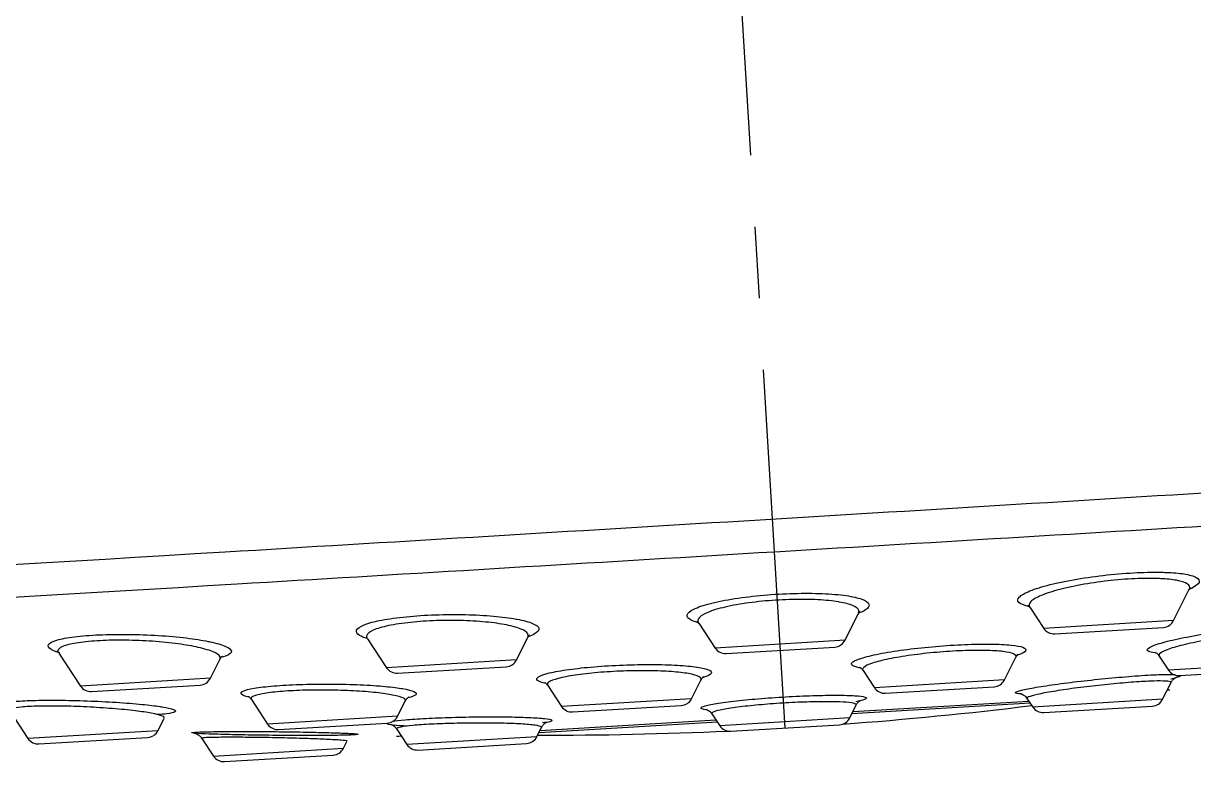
# Model space of a CAD drawing. Extents: x -13271 to -12677, y -11108 to -10688.
# Drawn here: x -13051.81 to -13023.28, y -10781.93 to -10763.92 of the extents above; entities that cross this region are included whole.
import ezdxf

# ---------------------------------------------------------------- set-up
doc = ezdxf.new("R2010")
doc.units = 0
doc.header["$LTSCALE"] = 7
doc.linetypes.add('CENTER', pattern=[2, 1.25, -0.25, 0.25, -0.25])
doc.layers.add('1', color=1, linetype='CENTER')
doc.layers.add('41', color=7, linetype='CONTINUOUS')

msp = doc.modelspace()

# ---------------------------------------------------------------- linework, layer by layer
at = {"layer": '1'}
msp.add_line((-13033.24131, -10781.11089), (-13035.27054, -10747.24465), dxfattribs=at)
at = {"layer": '41', "color": 7, "linetype": 'Continuous'}
for p, q in [((-13023.77113, -10778.48977), (-13023.38864, -10777.72497)), ((-13031.78016, -10778.96966), (-13031.45697, -10778.32345)), ((-13027.27824, -10778.16512), (-13026.93866, -10778.67956)), ((-13035.34585, -10778.55627), (-13034.94769, -10779.15945)), ((-13026.67035, -10778.81375), (-13024.02151, -10778.65504)), ((-13043.42024, -10778.93714), (-13042.95671, -10779.63935)), ((-13039.78919, -10779.44955), (-13039.51588, -10778.90308)), ((-13034.67937, -10779.29365), (-13032.03053, -10779.13493)), ((-13050.948, -10779.28657), (-13050.41994, -10780.08653)), ((-13047.25241, -10779.89674), (-13047.02299, -10779.43802)), ((-13027.89497, -10779.93902), (-13027.61836, -10779.38595)), ((-13024.12001, -10779.35942), (-13023.89561, -10779.69938)), ((-13042.6884, -10779.77354), (-13040.03956, -10779.61482)), ((-13031.34003, -10779.70836), (-13031.06249, -10780.12881)), ((-13023.62729, -10779.83357), (-13020.97845, -10779.67485)), ((-13050.15162, -10780.22073), (-13047.50278, -10780.06201)), ((-13039.02633, -10780.07528), (-13038.68933, -10780.5858)), ((-13035.52181, -10780.39601), (-13035.29437, -10779.94125)), ((-13030.79418, -10780.263), (-13028.14534, -10780.10429)), ((-13024.03899, -10780.40922), (-13023.8415, -10780.01434)), ((-13027.34626, -10780.38732), (-13027.20651, -10780.59902)), ((-13052.14216, -10780.69353), (-13051.69872, -10781.36531)), ((-13046.25122, -10780.41684), (-13045.85622, -10781.01523)), ((-13042.68869, -10780.82544), (-13042.50478, -10780.45771)), ((-13038.42102, -10780.71999), (-13035.77218, -10780.56128)), ((-13031.66652, -10780.86626), (-13031.51466, -10780.56262)), ((-13031.58913, -10780.71135), (-13027.30231, -10780.45449)), ((-13026.9382, -10780.73321), (-13024.28936, -10780.5745)), ((-13048.53119, -10781.17551), (-13048.38105, -10780.87531)), ((-13039.21658, -10781.16838), (-13034.92995, -10780.91153)), ((-13035.02533, -10780.76628), (-13034.83404, -10781.05605)), ((-13045.5879, -10781.14943), (-13042.93906, -10780.99071)), ((-13042.70851, -10781.139), (-13042.46157, -10781.51309)), ((-13039.29405, -10781.32329), (-13039.18521, -10781.10567)), ((-13034.56573, -10781.19024), (-13031.91689, -10781.03153)), ((-13051.4304, -10781.4995), (-13048.78156, -10781.34079)), ((-13047.46196, -10781.3618), (-13047.45983, -10781.36503)), ((-13047.45983, -10781.36503), (-13047.17564, -10781.79555)), ((-13044.00812, -10781.60575), (-13043.92439, -10781.43834)), ((-13043.92439, -10781.43834), (-13043.92363, -10781.43681)), ((-13042.19326, -10781.64728), (-13039.54442, -10781.48856)), ((-13046.90733, -10781.92974), (-13044.25849, -10781.77102))]:
    msp.add_line(p, q, dxfattribs=at)
at = {"layer": '41', "color": 3, "linetype": 'Continuous'}
for p, q in [((-13023.77113, -10778.48977), (-13026.93866, -10778.67956)), ((-13031.78016, -10778.96966), (-13034.94769, -10779.15945)), ((-13039.78919, -10779.44955), (-13042.95671, -10779.63935)), ((-13020.72808, -10779.50958), (-13023.89561, -10779.69938)), ((-13047.25241, -10779.89674), (-13050.41994, -10780.08653)), ((-13027.89497, -10779.93902), (-13031.06249, -10780.12881)), ((-13035.52181, -10780.39601), (-13038.68933, -10780.5858)), ((-13024.03899, -10780.40922), (-13027.20651, -10780.59902)), ((-13023.86617, -10780.17852), (-13023.86609, -10780.17952)), ((-13031.61302, -10780.76028), (-13027.27162, -10780.50015)), ((-13042.68869, -10780.82544), (-13045.85622, -10781.01523)), ((-13039.24086, -10781.21734), (-13034.89915, -10780.95719)), ((-13031.66652, -10780.86626), (-13034.83404, -10781.05605)), ((-13048.53119, -10781.17551), (-13051.69872, -10781.36531)), ((-13039.29405, -10781.32329), (-13042.46157, -10781.51309)), ((-13047.17564, -10781.79555), (-13044.00812, -10781.60575))]:
    msp.add_line(p, q, dxfattribs=at)
at = {"layer": '41', "color": 7, "linetype": 'Continuous'}
for centre, radius, start, end in [((-13026.68829, -10778.51429), 0.3, 213.429, 273.429), ((-13024.03945, -10778.35558), 0.3, 273.429, 333.429), ((-13032.04848, -10778.83547), 0.3, 273.429, 333.429), ((-13034.69731, -10778.99418), 0.3, 213.429, 273.429), ((-13040.0575, -10779.31536), 0.3, 273.429, 333.429), ((-13042.70634, -10779.47407), 0.3, 213.429, 273.429), ((-13023.64523, -10779.53411), 0.3, 213.429, 273.429), ((-13050.16956, -10779.92126), 0.3, 213.429, 273.429), ((-13047.52073, -10779.76255), 0.3, 273.429, 333.429), ((-13028.16328, -10779.80482), 0.3, 273.429, 333.429), ((-13035.79012, -10780.26181), 0.3, 273.429, 333.429), ((-13030.81212, -10779.96354), 0.3, 213.429, 273.429), ((-13024.30731, -10780.27503), 0.3, 273.429, 333.429), ((-13038.43896, -10780.42053), 0.3, 213.429, 273.429), ((-13039.06131, -10683.97963), 97.30547, 274.255809, 276.983663), ((-13026.95614, -10780.43375), 0.3, 213.429, 273.429), ((-13042.95701, -10780.69125), 0.3, 273.429, 333.429), ((-13031.93483, -10780.73207), 0.3, 273.429, 333.429), ((-13048.79951, -10781.04132), 0.3, 273.429, 333.429), ((-13045.60585, -10780.84996), 0.3, 213.429, 273.429), ((-13039.06131, -10683.97963), 97.30547, 269.874337, 272.602192), ((-13034.58367, -10780.89078), 0.3, 213.429, 273.429), ((-13051.44835, -10781.20004), 0.3, 213.429, 273.429), ((-13043.9421, -10602.523), 178.78726, 270.393792, 270.430488), ((-13042.2112, -10781.34781), 0.3, 213.429, 273.429), ((-13039.56236, -10781.1891), 0.3, 273.429, 333.429), ((-13046.92527, -10781.63028), 0.3, 213.429, 273.429), ((-13044.27643, -10781.47156), 0.3, 273.429, 333.429)]:
    msp.add_arc(centre, radius, start, end, dxfattribs=at)
at = {"layer": '41', "color": 3, "linetype": 'Continuous'}
for points, knots in [([(-13074.13584, -10778.44451), (-13074.13584, -10778.44451), (-13074.13584, -10778.44451), (-13074.13401, -10778.4444), (-13073.46465, -10778.40338), (-13070.91855, -10778.24944), (-13069.02149, -10778.13526), (-13061.75719, -10777.70032), (-13054.83046, -10777.28781), (-13042.92461, -10776.57611), (-13038.83979, -10776.33156), (-13030.43737, -10775.82485), (-13026.29941, -10775.57351), (-13018.25853, -10775.07907), (-13014.44986, -10774.84164), (-13007.52562, -10774.40031), (-13004.44365, -10774.19777), (-13001.87703, -10774.02194)], [0, 0, 0, 0, 0.00000992, 0.00000992, 0.12500868, 0.12500868, 0.25000744, 0.25000744, 0.50000496, 0.50000496, 0.62500372, 0.62500372, 0.75000248, 0.75000248, 0.87500124, 0.87500124, 1, 1, 1, 1]), ([(-13027.27903, -10778.15098), (-13027.29086, -10778.14865), (-13027.30234, -10778.14625), (-13027.31346, -10778.14379), (-13027.42878, -10778.11829), (-13027.50808, -10778.08524), (-13027.54575, -10778.04738), (-13027.58415, -10778.00878), (-13027.58036, -10777.96413), (-13027.53505, -10777.91707), (-13027.48906, -10777.8693), (-13027.39903, -10777.81772), (-13027.2722, -10777.76658), (-13027.14496, -10777.71527), (-13026.97707, -10777.66296), (-13026.78219, -10777.61409), (-13026.58929, -10777.56573), (-13026.36443, -10777.51939), (-13026.12651, -10777.47914), (-13025.89317, -10777.43967), (-13025.64063, -10777.40496), (-13025.39052, -10777.37811), (-13025.1453, -10777.35178), (-13024.89555, -10777.33227), (-13024.66242, -10777.32126), (-13024.43186, -10777.31037), (-13024.21121, -10777.30749), (-13024.01849, -10777.31277), (-13023.99433, -10777.31344), (-13023.97055, -10777.31423), (-13023.94718, -10777.31514)], [0, 0, 0, 0, 0.01157478, 0.01157478, 0.01157478, 0.13185768, 0.13185768, 0.13185768, 0.25451067, 0.25451067, 0.25451067, 0.3790465, 0.3790465, 0.3790465, 0.50402451, 0.50402451, 0.50402451, 0.62773889, 0.62773889, 0.62773889, 0.74904634, 0.74904634, 0.74904634, 0.86793362, 0.86793362, 0.86793362, 0.98546951, 0.98546951, 0.98546951, 1, 1, 1, 1]), ([(-13024.08134, -10777.46822), (-13024.10219, -10777.46715), (-13024.12341, -10777.4662), (-13024.14499, -10777.46538), (-13024.31489, -10777.45891), (-13024.50964, -10777.46027), (-13024.71331, -10777.4694), (-13024.71594, -10777.46952), (-13024.71857, -10777.46964), (-13024.7212, -10777.46976), (-13024.93006, -10777.47931), (-13025.15405, -10777.49728), (-13025.37365, -10777.5221), (-13025.59761, -10777.5474), (-13025.82355, -10777.58055), (-13026.03165, -10777.61855), (-13026.24373, -10777.65728), (-13026.44356, -10777.70218), (-13026.61412, -10777.74928), (-13026.78617, -10777.79679), (-13026.9335, -10777.84793), (-13027.0441, -10777.89837), (-13027.15402, -10777.9485), (-13027.23081, -10777.99934), (-13027.26835, -10778.04678), (-13027.30004, -10778.08681), (-13027.30451, -10778.12534), (-13027.28153, -10778.16007)], [0, 0, 0, 0, 0.01711222, 0.01711222, 0.01711222, 0.15378778, 0.15378778, 0.15378778, 0.15552579, 0.15552579, 0.15552579, 0.29558678, 0.29558678, 0.29558678, 0.43848267, 0.43848267, 0.43848267, 0.58412698, 0.58412698, 0.58412698, 0.7310164, 0.7310164, 0.7310164, 0.87692446, 0.87692446, 0.87692446, 1, 1, 1, 1]), ([(-13023.3891, -10777.72579), (-13023.38759, -10777.72297), (-13023.38623, -10777.72016), (-13023.38501, -10777.71737), (-13023.36541, -10777.67248), (-13023.38328, -10777.63058), (-13023.43775, -10777.59504), (-13023.49124, -10777.56014), (-13023.5815, -10777.53045), (-13023.70202, -10777.50845), (-13023.80623, -10777.48943), (-13023.93526, -10777.4757), (-13024.08134, -10777.46822)], [0, 0, 0, 0, 0.02151159, 0.02151159, 0.02151159, 0.3674795, 0.3674795, 0.3674795, 0.70720384, 0.70720384, 0.70720384, 1, 1, 1, 1]), ([(-13023.94718, -10777.31514), (-13023.78341, -10777.32154), (-13023.63832, -10777.33427), (-13023.52051, -10777.35243), (-13023.38416, -10777.37346), (-13023.2811, -10777.40233), (-13023.21882, -10777.43661), (-13023.15528, -10777.47159), (-13023.13244, -10777.51313), (-13023.1516, -10777.55786), (-13023.1711, -10777.60336), (-13023.23462, -10777.6534), (-13023.33697, -10777.70389), (-13023.3524, -10777.7115), (-13023.36879, -10777.71916), (-13023.38608, -10777.72684)], [0, 0, 0, 0, 0.21123483, 0.21123483, 0.21123483, 0.45651787, 0.45651787, 0.45651787, 0.70681334, 0.70681334, 0.70681334, 0.96156263, 0.96156263, 0.96156263, 1, 1, 1, 1]), ([(-13035.35092, -10778.54728), (-13035.42699, -10778.52734), (-13035.48882, -10778.50511), (-13035.53435, -10778.4813), (-13035.60805, -10778.44276), (-13035.64084, -10778.39903), (-13035.63024, -10778.35368), (-13035.61954, -10778.30784), (-13035.56417, -10778.25908), (-13035.46839, -10778.21144), (-13035.37277, -10778.16388), (-13035.23409, -10778.1161), (-13035.0635, -10778.07222), (-13034.89534, -10778.02897), (-13034.69133, -10777.98829), (-13034.46854, -10777.95378), (-13034.25031, -10777.91999), (-13034.00787, -10777.89117), (-13033.76185, -10777.86988), (-13033.5201, -10777.84897), (-13033.26817, -10777.83474), (-13033.02719, -10777.8284), (-13032.78776, -10777.82209), (-13032.55258, -10777.82338), (-13032.34067, -10777.83205), (-13032.12178, -10777.841), (-13031.92159, -10777.85808), (-13031.75639, -10777.8817)], [0, 0, 0, 0, 0.07254124, 0.07254124, 0.07254124, 0.19021488, 0.19021488, 0.19021488, 0.30920075, 0.30920075, 0.30920075, 0.42801561, 0.42801561, 0.42801561, 0.54513702, 0.54513702, 0.54513702, 0.65982599, 0.65982599, 0.65982599, 0.7724754, 0.7724754, 0.7724754, 0.88435884, 0.88435884, 0.88435884, 1, 1, 1, 1]), ([(-13031.9271, -10778.03713), (-13031.93082, -10778.0365), (-13031.93455, -10778.03588), (-13031.9383, -10778.03525), (-13032.08117, -10778.01158), (-13032.25357, -10777.99389), (-13032.44218, -10777.98372), (-13032.44374, -10777.98364), (-13032.44531, -10777.98355), (-13032.44688, -10777.98347), (-13032.63606, -10777.9734), (-13032.84661, -10777.97061), (-13033.06108, -10777.97541), (-13033.27696, -10777.98024), (-13033.5029, -10777.99291), (-13033.71941, -10778.01232), (-13033.93974, -10778.03208), (-13034.1567, -10778.0594), (-13034.35134, -10778.09181), (-13034.55, -10778.1249), (-13034.73131, -10778.16427), (-13034.87987, -10778.20641), (-13035.03042, -10778.24912), (-13035.15181, -10778.29591), (-13035.23432, -10778.3428), (-13035.31677, -10778.38964), (-13035.36282, -10778.43791), (-13035.36904, -10778.48363), (-13035.37181, -10778.50403), (-13035.3667, -10778.52418), (-13035.35392, -10778.54375)], [0, 0, 0, 0, 0.00335689, 0.00335689, 0.00335689, 0.13294754, 0.13294754, 0.13294754, 0.13400786, 0.13400786, 0.13400786, 0.263838, 0.263838, 0.263838, 0.39456665, 0.39456665, 0.39456665, 0.52765635, 0.52765635, 0.52765635, 0.66351932, 0.66351932, 0.66351932, 0.80118052, 0.80118052, 0.80118052, 0.93868343, 0.93868343, 0.93868343, 1, 1, 1, 1]), ([(-13031.45124, -10778.31161), (-13031.44013, -10778.28999), (-13031.43717, -10778.26872), (-13031.44257, -10778.24819), (-13031.45411, -10778.20427), (-13031.50417, -10778.16253), (-13031.5891, -10778.12631), (-13031.67044, -10778.09162), (-13031.78584, -10778.0611), (-13031.9271, -10778.03713)], [0, 0, 0, 0, 0.1928692, 0.1928692, 0.1928692, 0.60532479, 0.60532479, 0.60532479, 1, 1, 1, 1]), ([(-13031.75639, -10777.8817), (-13031.59667, -10777.90453), (-13031.46535, -10777.93404), (-13031.37179, -10777.9679), (-13031.27386, -10778.00333), (-13031.21471, -10778.04448), (-13031.19876, -10778.08798), (-13031.18258, -10778.13211), (-13031.21043, -10778.17988), (-13031.28022, -10778.22737), (-13031.32517, -10778.25795), (-13031.38833, -10778.28896), (-13031.46733, -10778.31931)], [0, 0, 0, 0, 0.26345197, 0.26345197, 0.26345197, 0.53946819, 0.53946819, 0.53946819, 0.8195784, 0.8195784, 0.8195784, 1, 1, 1, 1]), ([(-13043.42752, -10778.92863), (-13043.50672, -10778.90432), (-13043.56964, -10778.87823), (-13043.6138, -10778.85127), (-13043.68126, -10778.81009), (-13043.70664, -10778.76578), (-13043.68757, -10778.72199), (-13043.66849, -10778.67819), (-13043.60433, -10778.6337), (-13043.49979, -10778.59231), (-13043.39659, -10778.55146), (-13043.25103, -10778.51247), (-13043.07492, -10778.47882), (-13042.90237, -10778.44584), (-13042.69557, -10778.41704), (-13042.47195, -10778.39499), (-13042.25245, -10778.37334), (-13042.01062, -10778.35759), (-13041.7668, -10778.34906), (-13041.52501, -10778.3406), (-13041.27466, -10778.33901), (-13041.03623, -10778.34433), (-13040.79655, -10778.34968), (-13040.56244, -10778.36214), (-13040.35238, -10778.38059), (-13040.14559, -10778.39875), (-13039.95675, -10778.42316), (-13039.79952, -10778.45188)], [0, 0, 0, 0, 0.07803228, 0.07803228, 0.07803228, 0.19742585, 0.19742585, 0.19742585, 0.31685778, 0.31685778, 0.31685778, 0.43477286, 0.43477286, 0.43477286, 0.55028282, 0.55028282, 0.55028282, 0.66362381, 0.66362381, 0.66362381, 0.77598262, 0.77598262, 0.77598262, 0.88891249, 0.88891249, 0.88891249, 1, 1, 1, 1]), ([(-13039.98182, -10778.60815), (-13040.12048, -10778.57822), (-13040.28785, -10778.55248), (-13040.47177, -10778.53292), (-13040.65876, -10778.51303), (-13040.86786, -10778.49902), (-13041.08227, -10778.49213), (-13041.29562, -10778.48528), (-13041.52009, -10778.4853), (-13041.73681, -10778.49224), (-13041.95536, -10778.49925), (-13042.17221, -10778.51351), (-13042.3686, -10778.53379), (-13042.56865, -10778.55444), (-13042.75329, -10778.58194), (-13042.90661, -10778.6138), (-13043.06302, -10778.64631), (-13043.19149, -10778.68431), (-13043.28151, -10778.72445), (-13043.37257, -10778.76505), (-13043.42704, -10778.80902), (-13043.44102, -10778.85263), (-13043.44833, -10778.87542), (-13043.44471, -10778.89844), (-13043.43053, -10778.92119)], [0, 0, 0, 0, 0.12833831, 0.12833831, 0.12833831, 0.2589411, 0.2589411, 0.2589411, 0.38892613, 0.38892613, 0.38892613, 0.52005446, 0.52005446, 0.52005446, 0.65368312, 0.65368312, 0.65368312, 0.79003324, 0.79003324, 0.79003324, 0.92794778, 0.92794778, 0.92794778, 1, 1, 1, 1]), ([(-13039.51052, -10778.89204), (-13039.50304, -10778.87702), (-13039.50003, -10778.862), (-13039.50158, -10778.84713), (-13039.50612, -10778.80342), (-13039.5501, -10778.75974), (-13039.6298, -10778.71966), (-13039.711, -10778.67883), (-13039.83163, -10778.64057), (-13039.98182, -10778.60815)], [0, 0, 0, 0, 0.14420991, 0.14420991, 0.14420991, 0.56801975, 0.56801975, 0.56801975, 1, 1, 1, 1]), ([(-13039.79952, -10778.45188), (-13039.79437, -10778.45282), (-13039.78924, -10778.45377), (-13039.78415, -10778.45472), (-13039.62054, -10778.48529), (-13039.48794, -10778.5214), (-13039.39663, -10778.56011), (-13039.30389, -10778.59944), (-13039.25121, -10778.64252), (-13039.24305, -10778.68584), (-13039.23486, -10778.72935), (-13039.2714, -10778.7743), (-13039.35024, -10778.81691), (-13039.39326, -10778.84016), (-13039.44956, -10778.86307), (-13039.51753, -10778.88505)], [0, 0, 0, 0, 0.00846769, 0.00846769, 0.00846769, 0.28436098, 0.28436098, 0.28436098, 0.56470067, 0.56470067, 0.56470067, 0.84633483, 0.84633483, 0.84633483, 1, 1, 1, 1]), ([(-13024.22633, -10779.27665), (-13024.29451, -10779.26843), (-13024.34517, -10779.25715), (-13024.37612, -10779.24324), (-13024.4205, -10779.2233), (-13024.42545, -10779.1974), (-13024.39093, -10779.1677), (-13024.35606, -10779.1377), (-13024.28, -10779.103), (-13024.16912, -10779.06645), (-13024.05745, -10779.02964), (-13023.90738, -10778.98993), (-13023.73122, -10778.95061), (-13023.5549, -10778.91125), (-13023.34753, -10778.87117), (-13023.12629, -10778.83376), (-13022.9063, -10778.79656), (-13022.66643, -10778.76095), (-13022.42684, -10778.72997), (-13022.1896, -10778.69929), (-13021.94599, -10778.67231), (-13021.71662, -10778.65133), (-13021.48943, -10778.63055), (-13021.2699, -10778.61509), (-13021.0764, -10778.60624), (-13020.8674, -10778.59669), (-13020.68241, -10778.5946), (-13020.53917, -10778.60013)], [0, 0, 0, 0, 0.07892877, 0.07892877, 0.07892877, 0.19225186, 0.19225186, 0.19225186, 0.3066963, 0.3066963, 0.3066963, 0.42196178, 0.42196178, 0.42196178, 0.53734649, 0.53734649, 0.53734649, 0.65208022, 0.65208022, 0.65208022, 0.76568201, 0.76568201, 0.76568201, 0.87818429, 0.87818429, 0.87818429, 1, 1, 1, 1]), ([(-13050.9258, -10779.28023), (-13051.01835, -10779.25194), (-13051.0901, -10779.22232), (-13051.13736, -10779.19273), (-13051.20085, -10779.15297), (-13051.22174, -10779.11218), (-13051.19756, -10779.07381), (-13051.17362, -10779.03584), (-13051.1048, -10778.99919), (-13050.99614, -10778.96707), (-13050.88959, -10778.93557), (-13050.74166, -10778.90755), (-13050.56455, -10778.8855), (-13050.39088, -10778.86388), (-13050.18429, -10778.84739), (-13049.96215, -10778.83746), (-13049.74239, -10778.82764), (-13049.50139, -10778.82396), (-13049.25911, -10778.82665), (-13049.01616, -10778.82935), (-13048.76537, -10778.83853), (-13048.52685, -10778.85333), (-13048.28484, -10778.86834), (-13048.04895, -10778.88954), (-13047.83766, -10778.91511), (-13047.63892, -10778.93916), (-13047.4571, -10778.96765), (-13047.30433, -10778.99858)], [0, 0, 0, 0, 0.08858118, 0.08858118, 0.08858118, 0.20773921, 0.20773921, 0.20773921, 0.32565412, 0.32565412, 0.32565412, 0.44125705, 0.44125705, 0.44125705, 0.55456891, 0.55456891, 0.55456891, 0.66663241, 0.66663241, 0.66663241, 0.77897832, 0.77897832, 0.77897832, 0.89297557, 0.89297557, 0.89297557, 1, 1, 1, 1]), ([(-13047.49682, -10779.15562), (-13047.63107, -10779.12347), (-13047.79159, -10779.09365), (-13047.96767, -10779.06822), (-13048.1552, -10779.04113), (-13048.36532, -10779.01834), (-13048.58137, -10779.00174), (-13048.79447, -10778.98537), (-13049.01911, -10778.97458), (-13049.23685, -10778.97035), (-13049.45404, -10778.96612), (-13049.67037, -10778.96831), (-13049.8674, -10778.97676), (-13050.06656, -10778.98531), (-13050.25166, -10779.00052), (-13050.40669, -10779.02104), (-13050.56478, -10779.04196), (-13050.69623, -10779.06903), (-13050.79003, -10779.09981), (-13050.88563, -10779.13118), (-13050.945, -10779.16732), (-13050.96385, -10779.20505), (-13050.97433, -10779.22603), (-13050.97249, -10779.24784), (-13050.95876, -10779.2699)], [0, 0, 0, 0, 0.12447168, 0.12447168, 0.12447168, 0.2573115, 0.2573115, 0.2573115, 0.38834261, 0.38834261, 0.38834261, 0.51907683, 0.51907683, 0.51907683, 0.65127155, 0.65127155, 0.65127155, 0.78612472, 0.78612472, 0.78612472, 0.92359584, 0.92359584, 0.92359584, 1, 1, 1, 1]), ([(-13020.71952, -10778.75847), (-13020.72965, -10778.75795), (-13020.74, -10778.75747), (-13020.75056, -10778.75704), (-13020.87092, -10778.75211), (-13021.02171, -10778.75335), (-13021.1906, -10778.76066), (-13021.19223, -10778.76073), (-13021.19387, -10778.7608), (-13021.19551, -10778.76087), (-13021.36727, -10778.76841), (-13021.56242, -10778.78242), (-13021.76425, -10778.80169), (-13021.96797, -10778.82114), (-13022.18433, -10778.84651), (-13022.39467, -10778.87561), (-13022.60693, -10778.90497), (-13022.81916, -10778.93895), (-13023.01328, -10778.97466), (-13023.20822, -10779.01051), (-13023.39046, -10779.04912), (-13023.54482, -10779.08724), (-13023.69867, -10779.12524), (-13023.82914, -10779.16382), (-13023.92552, -10779.19981), (-13024.02092, -10779.23543), (-13024.08555, -10779.26949), (-13024.11401, -10779.29921), (-13024.13178, -10779.31776), (-13024.13575, -10779.33492), (-13024.12596, -10779.35016)], [0, 0, 0, 0, 0.01094348, 0.01094348, 0.01094348, 0.137423, 0.137423, 0.137423, 0.13862898, 0.13862898, 0.13862898, 0.26702686, 0.26702686, 0.26702686, 0.39664376, 0.39664376, 0.39664376, 0.52744762, 0.52744762, 0.52744762, 0.65878782, 0.65878782, 0.65878782, 0.78966331, 0.78966331, 0.78966331, 0.91916526, 0.91916526, 0.91916526, 1, 1, 1, 1]), ([(-13047.0185, -10779.42877), (-13047.01394, -10779.41933), (-13047.0117, -10779.40978), (-13047.01181, -10779.40018), (-13047.01229, -10779.36062), (-13047.05274, -10779.31911), (-13047.12921, -10779.27915), (-13047.21141, -10779.23618), (-13047.33791, -10779.19369), (-13047.49682, -10779.15562)], [0, 0, 0, 0, 0.10457102, 0.10457102, 0.10457102, 0.53566027, 0.53566027, 0.53566027, 1, 1, 1, 1]), ([(-13047.30433, -10778.99858), (-13047.29123, -10779.00123), (-13047.27832, -10779.0039), (-13047.26561, -10779.00659), (-13047.10216, -10779.04122), (-13046.97057, -10779.07959), (-13046.88162, -10779.11855), (-13046.79206, -10779.15778), (-13046.74328, -10779.19871), (-13046.73992, -10779.23792), (-13046.73658, -10779.27686), (-13046.77805, -10779.31519), (-13046.86163, -10779.3496), (-13046.90287, -10779.36657), (-13046.95496, -10779.38283), (-13047.01663, -10779.39803)], [0, 0, 0, 0, 0.02142558, 0.02142558, 0.02142558, 0.30093249, 0.30093249, 0.30093249, 0.58242806, 0.58242806, 0.58242806, 0.8620531, 0.8620531, 0.8620531, 1, 1, 1, 1]), ([(-13031.40207, -10779.64756), (-13031.49625, -10779.63162), (-13031.56225, -10779.61142), (-13031.59582, -10779.58828), (-13031.63371, -10779.56215), (-13031.63123, -10779.53158), (-13031.5887, -10779.49906), (-13031.5459, -10779.46635), (-13031.46137, -10779.43076), (-13031.34197, -10779.39526), (-13031.22258, -10779.35975), (-13031.06496, -10779.32332), (-13030.88206, -10779.28905), (-13030.70034, -10779.255), (-13030.48856, -10779.22213), (-13030.2644, -10779.19323), (-13030.04249, -10779.16463), (-13029.80224, -10779.13913), (-13029.56386, -10779.11892), (-13029.32765, -10779.0989), (-13029.08673, -10779.08351), (-13028.86121, -10779.07405), (-13028.63663, -10779.06463), (-13028.42115, -10779.06082), (-13028.23241, -10779.06291), (-13028.03794, -10779.06506), (-13027.86635, -10779.07353), (-13027.73211, -10779.08753)], [0, 0, 0, 0, 0.09995924, 0.09995924, 0.09995924, 0.21293841, 0.21293841, 0.21293841, 0.3266296, 0.3266296, 0.3266296, 0.44033418, 0.44033418, 0.44033418, 0.55331124, 0.55331124, 0.55331124, 0.66514556, 0.66514556, 0.66514556, 0.77593945, 0.77593945, 0.77593945, 0.88625183, 0.88625183, 0.88625183, 1, 1, 1, 1]), ([(-13027.92279, -10779.24658), (-13027.92602, -10779.24617), (-13027.92927, -10779.24576), (-13027.93255, -10779.24536), (-13028.04822, -10779.23112), (-13028.19498, -10779.22187), (-13028.36111, -10779.21841), (-13028.36216, -10779.21839), (-13028.3632, -10779.21837), (-13028.36425, -10779.21835), (-13028.53134, -10779.21494), (-13028.72256, -10779.21728), (-13028.92193, -10779.22518), (-13029.12216, -10779.23312), (-13029.33628, -10779.24691), (-13029.546, -10779.26535), (-13029.75761, -10779.28397), (-13029.97079, -10779.30786), (-13030.16727, -10779.33497), (-13030.3656, -10779.36233), (-13030.55262, -10779.39376), (-13030.71251, -10779.42655), (-13030.8732, -10779.45951), (-13031.0111, -10779.49479), (-13031.11483, -10779.52943), (-13031.21832, -10779.564), (-13031.29073, -10779.5989), (-13031.32619, -10779.63127), (-13031.35273, -10779.65549), (-13031.35914, -10779.6788), (-13031.34537, -10779.70012)], [0, 0, 0, 0, 0.00352408, 0.00352408, 0.00352408, 0.12965338, 0.12965338, 0.12965338, 0.13043615, 0.13043615, 0.13043615, 0.25713219, 0.25713219, 0.25713219, 0.38440061, 0.38440061, 0.38440061, 0.51283567, 0.51283567, 0.51283567, 0.64249013, 0.64249013, 0.64249013, 0.77279029, 0.77279029, 0.77279029, 0.90276503, 0.90276503, 0.90276503, 1, 1, 1, 1]), ([(-13027.61854, -10779.38624), (-13027.60211, -10779.35569), (-13027.62098, -10779.32737), (-13027.67387, -10779.30357), (-13027.72537, -10779.2804), (-13027.81043, -10779.2609), (-13027.92279, -10779.24658)], [0, 0, 0, 0, 0.5069128, 0.5069128, 0.5069128, 1, 1, 1, 1]), ([(-13027.73211, -10779.08753), (-13027.60406, -10779.10088), (-13027.50648, -10779.1196), (-13027.44655, -10779.1422), (-13027.3843, -10779.16568), (-13027.36105, -10779.19398), (-13027.37849, -10779.22478), (-13027.39607, -10779.25582), (-13027.45548, -10779.29026), (-13027.55188, -10779.32524), (-13027.55926, -10779.32792), (-13027.56688, -10779.33061), (-13027.57473, -10779.33331)], [0, 0, 0, 0, 0.31565156, 0.31565156, 0.31565156, 0.64384458, 0.64384458, 0.64384458, 0.97465691, 0.97465691, 0.97465691, 1, 1, 1, 1]), ([(-13039.07108, -10780.02448), (-13039.17436, -10780.00286), (-13039.24437, -10779.97758), (-13039.27582, -10779.95056), (-13039.30861, -10779.92239), (-13039.30029, -10779.89156), (-13039.25139, -10779.86063), (-13039.20253, -10779.82973), (-13039.11174, -10779.79786), (-13038.98632, -10779.76771), (-13038.86177, -10779.73777), (-13038.69954, -10779.70869), (-13038.51303, -10779.68296), (-13038.32842, -10779.65748), (-13038.11485, -10779.63458), (-13037.89021, -10779.61619), (-13037.66754, -10779.59797), (-13037.42782, -10779.58369), (-13037.19104, -10779.57454), (-13036.95509, -10779.56542), (-13036.71558, -10779.56114), (-13036.49217, -10779.56201), (-13036.26805, -10779.56289), (-13036.05401, -10779.56899), (-13035.8673, -10779.57974), (-13035.68404, -10779.59029), (-13035.52227, -10779.6056), (-13035.3942, -10779.62445)], [0, 0, 0, 0, 0.10885239, 0.10885239, 0.10885239, 0.22245431, 0.22245431, 0.22245431, 0.33598426, 0.33598426, 0.33598426, 0.44872618, 0.44872618, 0.44872618, 0.56031256, 0.56031256, 0.56031256, 0.67089837, 0.67089837, 0.67089837, 0.78107549, 0.78107549, 0.78107549, 0.89159981, 0.89159981, 0.89159981, 1, 1, 1, 1]), ([(-13035.59577, -10779.78429), (-13035.70776, -10779.76441), (-13035.8499, -10779.74789), (-13036.0114, -10779.73601), (-13036.17615, -10779.7239), (-13036.36556, -10779.7163), (-13036.56416, -10779.71387), (-13036.76224, -10779.71145), (-13036.97495, -10779.71411), (-13037.1845, -10779.72164), (-13037.39482, -10779.7292), (-13037.60787, -10779.74189), (-13037.80548, -10779.75861), (-13038.00481, -10779.77549), (-13038.19413, -10779.79696), (-13038.3573, -10779.82117), (-13038.52203, -10779.84562), (-13038.66485, -10779.87356), (-13038.77382, -10779.90262), (-13038.88341, -10779.93184), (-13038.96193, -10779.96301), (-13039.0031, -10779.99353), (-13039.03752, -10780.01904), (-13039.04667, -10780.04469), (-13039.03041, -10780.069)], [0, 0, 0, 0, 0.12411601, 0.12411601, 0.12411601, 0.25082941, 0.25082941, 0.25082941, 0.37722665, 0.37722665, 0.37722665, 0.50411688, 0.50411688, 0.50411688, 0.63213194, 0.63213194, 0.63213194, 0.76138771, 0.76138771, 0.76138771, 0.89136922, 0.89136922, 0.89136922, 1, 1, 1, 1]), ([(-13035.29244, -10779.93733), (-13035.27855, -10779.91), (-13035.29415, -10779.88319), (-13035.33833, -10779.85871), (-13035.38841, -10779.83096), (-13035.47669, -10779.80543), (-13035.59577, -10779.78429)], [0, 0, 0, 0, 0.46854936, 0.46854936, 0.46854936, 1, 1, 1, 1]), ([(-13035.3942, -10779.62445), (-13035.39062, -10779.62498), (-13035.38707, -10779.62551), (-13035.38354, -10779.62604), (-13035.25242, -10779.64582), (-13035.15427, -10779.66991), (-13035.09694, -10779.69633), (-13035.03919, -10779.72295), (-13035.02129, -10779.75267), (-13035.0448, -10779.78304), (-13035.06834, -10779.81345), (-13035.1341, -10779.84536), (-13035.23687, -10779.8761), (-13035.24048, -10779.87718), (-13035.24414, -10779.87826), (-13035.24785, -10779.87934)], [0, 0, 0, 0, 0.0086195, 0.0086195, 0.0086195, 0.33344774, 0.33344774, 0.33344774, 0.66072033, 0.66072033, 0.66072033, 0.98848489, 0.98848489, 0.98848489, 1, 1, 1, 1]), ([(-13027.4838, -10780.2796), (-13027.48534, -10780.27953), (-13027.48686, -10780.27945), (-13027.48837, -10780.27938), (-13027.56986, -10780.27527), (-13027.61639, -10780.26655), (-13027.62427, -10780.25396), (-13027.63217, -10780.24134), (-13027.6014, -10780.22446), (-13027.5346, -10780.20474), (-13027.46756, -10780.18495), (-13027.3624, -10780.16175), (-13027.22783, -10780.13706), (-13027.09296, -10780.11231), (-13026.92483, -10780.08537), (-13026.73732, -10780.05848), (-13026.54981, -10780.03159), (-13026.33773, -10780.00399), (-13026.11868, -10779.978), (-13025.90011, -10779.95206), (-13025.66855, -10779.927), (-13025.44327, -10779.90491), (-13025.21877, -10779.88289), (-13024.99431, -10779.86322), (-13024.7886, -10779.84753), (-13024.56815, -10779.83072), (-13024.36254, -10779.81799), (-13024.19145, -10779.81056)], [0, 0, 0, 0, 0.00227428, 0.00227428, 0.00227428, 0.12522381, 0.12522381, 0.12522381, 0.24856175, 0.24856175, 0.24856175, 0.37232834, 0.37232834, 0.37232834, 0.49637207, 0.49637207, 0.49637207, 0.62041799, 0.62041799, 0.62041799, 0.74418814, 0.74418814, 0.74418814, 0.86752622, 0.86752622, 0.86752622, 1, 1, 1, 1]), ([(-13024.19145, -10779.81056), (-13024.04452, -10779.80419), (-13023.9191, -10779.80152), (-13023.82404, -10779.80276), (-13023.78855, -10779.80322), (-13023.75698, -10779.80423), (-13023.72957, -10779.80577)], [0, 0, 0, 0, 0.72772537, 0.72772537, 0.72772537, 1, 1, 1, 1]), ([(-13023.6087, -10779.82475), (-13023.5912, -10779.83445), (-13023.60142, -10779.84726), (-13023.63895, -10779.86241), (-13023.67718, -10779.87784), (-13023.74467, -10779.89608), (-13023.83691, -10779.91596)], [0, 0, 0, 0, 0.49532583, 0.49532583, 0.49532583, 1, 1, 1, 1]), ([(-13046.31579, -10780.35665), (-13046.40492, -10780.33518), (-13046.46482, -10780.3121), (-13046.49113, -10780.28894), (-13046.52062, -10780.26299), (-13046.50872, -10780.23622), (-13046.45605, -10780.21089), (-13046.40376, -10780.18574), (-13046.3098, -10780.1613), (-13046.18173, -10780.13966), (-13046.05496, -10780.11825), (-13045.89123, -10780.09898), (-13045.70414, -10780.0835), (-13045.51864, -10780.06815), (-13045.30506, -10780.0561), (-13045.08119, -10780.04836), (-13044.85801, -10780.04064), (-13044.61849, -10780.03698), (-13044.38237, -10780.03765), (-13044.14538, -10780.03832), (-13043.90535, -10780.04337), (-13043.68175, -10780.05235), (-13043.45618, -10780.0614), (-13043.24118, -10780.07468), (-13043.05403, -10780.09108), (-13042.8788, -10780.10644), (-13042.7236, -10780.1249), (-13042.59927, -10780.14514)], [0, 0, 0, 0, 0.10269493, 0.10269493, 0.10269493, 0.21780122, 0.21780122, 0.21780122, 0.33207125, 0.33207125, 0.33207125, 0.44516304, 0.44516304, 0.44516304, 0.55726802, 0.55726802, 0.55726802, 0.66900706, 0.66900706, 0.66900706, 0.78114607, 0.78114607, 0.78114607, 0.89427263, 0.89427263, 0.89427263, 1, 1, 1, 1]), ([(-13024.3498, -10779.96925), (-13024.36045, -10779.96969), (-13024.37124, -10779.97015), (-13024.38217, -10779.97064), (-13024.52431, -10779.97696), (-13024.69164, -10779.98756), (-13024.87027, -10780.00155), (-13024.87163, -10780.00166), (-13024.873, -10780.00176), (-13024.87436, -10780.00187), (-13025.05507, -10780.01606), (-13025.2523, -10780.03412), (-13025.44939, -10780.05451), (-13025.64703, -10780.07495), (-13025.85008, -10780.09833), (-13026.04146, -10780.12266), (-13026.23306, -10780.14702), (-13026.41832, -10780.17303), (-13026.58181, -10780.19852), (-13026.74503, -10780.22397), (-13026.89109, -10780.24961), (-13027.0079, -10780.27332), (-13027.12422, -10780.29693), (-13027.21475, -10780.31929), (-13027.272, -10780.33853), (-13027.32892, -10780.35767), (-13027.3545, -10780.37426), (-13027.34652, -10780.38692), (-13027.34648, -10780.38699), (-13027.34643, -10780.38705), (-13027.34639, -10780.38712)], [0, 0, 0, 0, 0.01059223, 0.01059223, 0.01059223, 0.15042285, 0.15042285, 0.15042285, 0.15147369, 0.15147369, 0.15147369, 0.29280464, 0.29280464, 0.29280464, 0.43453094, 0.43453094, 0.43453094, 0.57640327, 0.57640327, 0.57640327, 0.71803327, 0.71803327, 0.71803327, 0.85905139, 0.85905139, 0.85905139, 0.99926231, 0.99926231, 0.99926231, 1, 1, 1, 1]), ([(-13023.83543, -10780.00186), (-13023.83206, -10779.99469), (-13023.83707, -10779.98842), (-13023.85053, -10779.9832), (-13023.87723, -10779.97283), (-13023.93799, -10779.96632), (-13024.02787, -10779.96419), (-13024.11095, -10779.96223), (-13024.22087, -10779.96396), (-13024.3498, -10779.96925)], [0, 0, 0, 0, 0.20765623, 0.20765623, 0.20765623, 0.61980883, 0.61980883, 0.61980883, 1, 1, 1, 1]), ([(-13042.81115, -10780.30575), (-13042.91946, -10780.28446), (-13043.05523, -10780.2648), (-13043.209, -10780.24814), (-13043.37358, -10780.23032), (-13043.56319, -10780.21547), (-13043.76251, -10780.20483), (-13043.96036, -10780.19427), (-13044.17318, -10780.18756), (-13044.38347, -10780.18527), (-13044.59313, -10780.18298), (-13044.80607, -10780.18503), (-13045.00439, -10780.19125), (-13045.20337, -10780.1975), (-13045.39321, -10780.20812), (-13045.55775, -10780.22222), (-13045.72368, -10780.23644), (-13045.86861, -10780.2546), (-13045.98027, -10780.27513), (-13046.09301, -10780.29587), (-13046.1751, -10780.31963), (-13046.21987, -10780.34437), (-13046.2579, -10780.3654), (-13046.26996, -10780.38764), (-13046.25583, -10780.40977)], [0, 0, 0, 0, 0.11985, 0.11985, 0.11985, 0.24836771, 0.24836771, 0.24836771, 0.37593924, 0.37593924, 0.37593924, 0.50314285, 0.50314285, 0.50314285, 0.63079055, 0.63079055, 0.63079055, 0.75954174, 0.75954174, 0.75954174, 0.88955373, 0.88955373, 0.88955373, 1, 1, 1, 1]), ([(-13042.50187, -10780.45176), (-13042.49097, -10780.43004), (-13042.50509, -10780.40772), (-13042.54348, -10780.38611), (-13042.59322, -10780.35812), (-13042.68538, -10780.33046), (-13042.81115, -10780.30575)], [0, 0, 0, 0, 0.4351259, 0.4351259, 0.4351259, 1, 1, 1, 1]), ([(-13042.59927, -10780.14514), (-13042.58935, -10780.14675), (-13042.57962, -10780.14838), (-13042.57007, -10780.15002), (-13042.44002, -10780.17235), (-13042.34358, -10780.19729), (-13042.28882, -10780.22278), (-13042.23401, -10780.2483), (-13042.21945, -10780.27509), (-13042.24671, -10780.30091), (-13042.27238, -10780.32522), (-13042.33583, -10780.34931), (-13042.43244, -10780.37136)], [0, 0, 0, 0, 0.02400563, 0.02400563, 0.02400563, 0.35556055, 0.35556055, 0.35556055, 0.68746445, 0.68746445, 0.68746445, 1, 1, 1, 1]), ([(-13035.14662, -10780.66893), (-13035.15633, -10780.66776), (-13035.16556, -10780.66654), (-13035.1743, -10780.66529), (-13035.25134, -10780.65424), (-13035.29268, -10780.63988), (-13035.29494, -10780.62338), (-13035.29721, -10780.60685), (-13035.26029, -10780.58772), (-13035.1872, -10780.56757), (-13035.1141, -10780.54743), (-13035.00279, -10780.5257), (-13034.86243, -10780.50422), (-13034.72236, -10780.48277), (-13034.54947, -10780.46097), (-13034.35808, -10780.44062), (-13034.16735, -10780.42035), (-13033.95297, -10780.40096), (-13033.73276, -10780.38408), (-13033.51325, -10780.36725), (-13033.28189, -10780.35245), (-13033.0579, -10780.34092), (-13032.83426, -10780.3294), (-13032.61179, -10780.3208), (-13032.40889, -10780.31585), (-13032.20185, -10780.31079), (-13032.00933, -10780.30937), (-13031.84772, -10780.31171)], [0, 0, 0, 0, 0.01398075, 0.01398075, 0.01398075, 0.13722744, 0.13722744, 0.13722744, 0.26075895, 0.26075895, 0.26075895, 0.38431016, 0.38431016, 0.38431016, 0.50760071, 0.50760071, 0.50760071, 0.63046512, 0.63046512, 0.63046512, 0.75292691, 0.75292691, 0.75292691, 0.87518652, 0.87518652, 0.87518652, 1, 1, 1, 1]), ([(-13031.84772, -10780.31171), (-13031.69189, -10780.31396), (-13031.56054, -10780.31975), (-13031.46396, -10780.32861), (-13031.36511, -10780.33767), (-13031.30003, -10780.3502), (-13031.27402, -10780.36516), (-13031.24793, -10780.38016), (-13031.26041, -10780.39801), (-13031.31044, -10780.41724), (-13031.35237, -10780.43336), (-13031.42166, -10780.45081), (-13031.514, -10780.46858)], [0, 0, 0, 0, 0.25561681, 0.25561681, 0.25561681, 0.51740797, 0.51740797, 0.51740797, 0.77994544, 0.77994544, 0.77994544, 1, 1, 1, 1]), ([(-13052.3727, -10780.56275), (-13052.40032, -10780.54269), (-13052.38678, -10780.52342), (-13052.3328, -10780.50659), (-13052.27934, -10780.48993), (-13052.18473, -10780.47519), (-13052.05671, -10780.46365), (-13051.92976, -10780.4522), (-13051.76646, -10780.44358), (-13051.58042, -10780.43848), (-13051.39491, -10780.4334), (-13051.18172, -10780.4317), (-13050.9585, -10780.43348), (-13050.7344, -10780.43526), (-13050.4941, -10780.44061), (-13050.2572, -10780.44904), (-13050.01819, -10780.45755), (-13049.77614, -10780.46942), (-13049.55064, -10780.48368), (-13049.32289, -10780.49808), (-13049.10578, -10780.5153), (-13048.917, -10780.53391), (-13048.74783, -10780.5506), (-13048.59737, -10780.56879), (-13048.47555, -10780.58729)], [0, 0, 0, 0, 0.12786628, 0.12786628, 0.12786628, 0.25447844, 0.25447844, 0.25447844, 0.38000535, 0.38000535, 0.38000535, 0.5051558, 0.5051558, 0.5051558, 0.63078633, 0.63078633, 0.63078633, 0.7575406, 0.7575406, 0.7575406, 0.8855845, 0.8855845, 0.8855845, 1, 1, 1, 1]), ([(-13048.69631, -10780.74858), (-13048.80213, -10780.72903), (-13048.93328, -10780.70964), (-13049.08111, -10780.69167), (-13049.24657, -10780.67157), (-13049.43735, -10780.65273), (-13049.63792, -10780.63669), (-13049.83694, -10780.62078), (-13050.05102, -10780.60718), (-13050.26272, -10780.59702), (-13050.47283, -10780.58694), (-13050.68632, -10780.57995), (-13050.8855, -10780.57666), (-13051.08403, -10780.57337), (-13051.27381, -10780.57365), (-13051.43881, -10780.5775), (-13051.60431, -10780.58135), (-13051.74951, -10780.58889), (-13051.86201, -10780.59948), (-13051.97546, -10780.61015), (-13052.0589, -10780.62423), (-13052.10539, -10780.6405), (-13052.14393, -10780.65399), (-13052.15801, -10780.66929), (-13052.14738, -10780.68552)], [0, 0, 0, 0, 0.11643277, 0.11643277, 0.11643277, 0.24713213, 0.24713213, 0.24713213, 0.37681628, 0.37681628, 0.37681628, 0.50553222, 0.50553222, 0.50553222, 0.63384705, 0.63384705, 0.63384705, 0.76257761, 0.76257761, 0.76257761, 0.8924028, 0.8924028, 0.8924028, 1, 1, 1, 1]), ([(-13048.47555, -10780.58729), (-13048.4603, -10780.5896), (-13048.44547, -10780.59193), (-13048.43108, -10780.59426), (-13048.30174, -10780.61519), (-13048.20623, -10780.63693), (-13048.15286, -10780.65767), (-13048.09981, -10780.67829), (-13048.08696, -10780.69849), (-13048.11581, -10780.71656), (-13048.11581, -10780.71656), (-13048.11581, -10780.71657), (-13048.11582, -10780.71657)], [0, 0, 0, 0, 0.05216183, 0.05216183, 0.05216183, 0.52744691, 0.52744691, 0.52744691, 0.99995517, 0.99995517, 0.99995517, 1, 1, 1, 1]), ([(-13032.01557, -10780.47104), (-13032.01832, -10780.47097), (-13032.02108, -10780.4709), (-13032.02386, -10780.47083), (-13032.16287, -10780.46747), (-13032.32781, -10780.4675), (-13032.50513, -10780.47091), (-13032.50576, -10780.47092), (-13032.50638, -10780.47094), (-13032.50701, -10780.47095), (-13032.68502, -10780.4744), (-13032.88039, -10780.48136), (-13033.0768, -10780.49125), (-13033.27355, -10780.50115), (-13033.47683, -10780.51427), (-13033.66954, -10780.52949), (-13033.86283, -10780.54476), (-13034.0509, -10780.56259), (-13034.21795, -10780.58146), (-13034.38545, -10780.60039), (-13034.53652, -10780.6209), (-13034.65853, -10780.64129), (-13034.78066, -10780.6617), (-13034.87712, -10780.68255), (-13034.93993, -10780.70212), (-13035.00264, -10780.72166), (-13035.03358, -10780.74046), (-13035.03024, -10780.75697), (-13035.02978, -10780.75922), (-13035.02869, -10780.76143), (-13035.02697, -10780.76361)], [0, 0, 0, 0, 0.00272684, 0.00272684, 0.00272684, 0.14141237, 0.14141237, 0.14141237, 0.14189492, 0.14189492, 0.14189492, 0.28106029, 0.28106029, 0.28106029, 0.42047556, 0.42047556, 0.42047556, 0.56031004, 0.56031004, 0.56031004, 0.70052694, 0.70052694, 0.70052694, 0.84086816, 0.84086816, 0.84086816, 0.98094597, 0.98094597, 0.98094597, 1, 1, 1, 1]), ([(-13031.50903, -10780.551), (-13031.50541, -10780.54331), (-13031.50838, -10780.536), (-13031.51804, -10780.5292), (-13031.53972, -10780.51394), (-13031.59565, -10780.50084), (-13031.68127, -10780.49096), (-13031.76505, -10780.48131), (-13031.87949, -10780.47448), (-13032.01557, -10780.47104)], [0, 0, 0, 0, 0.18388101, 0.18388101, 0.18388101, 0.59649708, 0.59649708, 0.59649708, 1, 1, 1, 1]), ([(-13048.37756, -10780.86812), (-13048.37056, -10780.8536), (-13048.38442, -10780.8379), (-13048.4186, -10780.82181), (-13048.46883, -10780.79815), (-13048.56479, -10780.77287), (-13048.69631, -10780.74858)], [0, 0, 0, 0, 0.40410047, 0.40410047, 0.40410047, 1, 1, 1, 1]), ([(-13042.81625, -10780.94671), (-13042.73971, -10780.93434), (-13042.6339, -10780.92206), (-13042.50558, -10780.91069), (-13042.36206, -10780.89797), (-13042.18642, -10780.88605), (-13041.99324, -10780.87591), (-13041.80039, -10780.86578), (-13041.58475, -10780.85715), (-13041.36418, -10780.85073), (-13041.1435, -10780.8443), (-13040.91181, -10780.8399), (-13040.68821, -10780.83789), (-13040.46403, -10780.83587), (-13040.24183, -10780.8362), (-13040.03984, -10780.83883), (-13039.84488, -10780.84136), (-13039.66367, -10780.84611), (-13039.50997, -10780.8527)], [0, 0, 0, 0, 0.15264838, 0.15264838, 0.15264838, 0.32336416, 0.32336416, 0.32336416, 0.49376876, 0.49376876, 0.49376876, 0.66425906, 0.66425906, 0.66425906, 0.83519269, 0.83519269, 0.83519269, 1, 1, 1, 1]), ([(-13039.50997, -10780.8527), (-13039.50378, -10780.85296), (-13039.49763, -10780.85323), (-13039.49151, -10780.8535), (-13039.33335, -10780.86053), (-13039.20122, -10780.86973), (-13039.10604, -10780.88036), (-13039.01077, -10780.89099), (-13038.94991, -10780.90334), (-13038.92859, -10780.91638), (-13038.90731, -10780.92941), (-13038.92488, -10780.94349), (-13038.98, -10780.95746), (-13039.02004, -10780.9676), (-13039.0807, -10780.97789), (-13039.159, -10780.98786)], [0, 0, 0, 0, 0.01011553, 0.01011553, 0.01011553, 0.27570005, 0.27570005, 0.27570005, 0.54156991, 0.54156991, 0.54156991, 0.80709695, 0.80709695, 0.80709695, 1, 1, 1, 1]), ([(-13047.70673, -10781.22386), (-13047.7014, -10781.21881), (-13047.65698, -10781.21409), (-13047.57713, -10781.2101), (-13047.4974, -10781.20612), (-13047.38016, -10781.20274), (-13047.23516, -10781.20026), (-13047.09012, -10781.19778), (-13046.91332, -10781.19612), (-13046.71941, -10781.19542), (-13046.52503, -10781.19471), (-13046.30814, -10781.19494), (-13046.0866, -10781.19609), (-13045.86429, -10781.19725), (-13045.6312, -10781.19936), (-13045.40652, -10781.20224), (-13045.18116, -10781.20514), (-13044.95805, -10781.20889), (-13044.75563, -10781.2132), (-13044.56917, -10781.21717), (-13044.39565, -10781.22171), (-13044.24732, -10781.22648)], [0, 0, 0, 0, 0.14416692, 0.14416692, 0.14416692, 0.28810046, 0.28810046, 0.28810046, 0.43206677, 0.43206677, 0.43206677, 0.57637914, 0.57637914, 0.57637914, 0.72120022, 0.72120022, 0.72120022, 0.86647148, 0.86647148, 0.86647148, 1, 1, 1, 1]), ([(-13044.24732, -10781.22648), (-13044.23424, -10781.2269), (-13044.22135, -10781.22733), (-13044.20864, -10781.22775), (-13044.05202, -10781.233), (-13043.92177, -10781.23864), (-13043.82884, -10781.24423), (-13043.73618, -10781.2498), (-13043.67806, -10781.25546), (-13043.65945, -10781.26074), (-13043.65299, -10781.26257), (-13043.65123, -10781.26437), (-13043.65408, -10781.26613)], [0, 0, 0, 0, 0.03302281, 0.03302281, 0.03302281, 0.44576997, 0.44576997, 0.44576997, 0.85730316, 0.85730316, 0.85730316, 1, 1, 1, 1]), ([(-13042.45149, -10781.06571), (-13042.48019, -10781.06429), (-13042.50785, -10781.06279), (-13042.53437, -10781.06123), (-13042.67455, -10781.05297), (-13042.78573, -10781.04265), (-13042.85868, -10781.03112), (-13042.93167, -10781.01958), (-13042.9684, -10781.00651), (-13042.9657, -10780.99299), (-13042.96565, -10780.9927), (-13042.96557, -10780.99241), (-13042.96548, -10780.99213)], [0, 0, 0, 0, 0.08489621, 0.08489621, 0.08489621, 0.53753738, 0.53753738, 0.53753738, 0.99041083, 0.99041083, 0.99041083, 1, 1, 1, 1]), ([(-13039.68814, -10781.01278), (-13039.82192, -10781.00496), (-13039.97997, -10780.9988), (-13040.15022, -10780.99477), (-13040.32687, -10780.99059), (-13040.52149, -10780.9886), (-13040.71799, -10780.98894), (-13040.91417, -10780.98929), (-13041.11765, -10780.99198), (-13041.3115, -10780.99679), (-13041.50535, -10781.0016), (-13041.69493, -10781.00866), (-13041.86437, -10781.01738), (-13042.03411, -10781.02612), (-13042.18837, -10781.03677), (-13042.31417, -10781.04842), (-13042.44034, -10781.06012), (-13042.54143, -10781.07316), (-13042.609, -10781.08646), (-13042.67675, -10781.0998), (-13042.71271, -10781.11376), (-13042.71401, -10781.1272), (-13042.7142, -10781.12914), (-13042.71366, -10781.13107), (-13042.71242, -10781.133)], [0, 0, 0, 0, 0.13532143, 0.13532143, 0.13532143, 0.27588034, 0.27588034, 0.27588034, 0.4162163, 0.4162163, 0.4162163, 0.55655728, 0.55655728, 0.55655728, 0.69716967, 0.69716967, 0.69716967, 0.83821043, 0.83821043, 0.83821043, 0.97962343, 0.97962343, 0.97962343, 1, 1, 1, 1]), ([(-13039.18042, -10781.09577), (-13039.1782, -10781.09092), (-13039.18019, -10781.08612), (-13039.18642, -10781.08141), (-13039.20403, -10781.0681), (-13039.25605, -10781.05519), (-13039.33809, -10781.04376), (-13039.42336, -10781.03187), (-13039.5436, -10781.02123), (-13039.68814, -10781.01278)], [0, 0, 0, 0, 0.14778458, 0.14778458, 0.14778458, 0.56543631, 0.56543631, 0.56543631, 1, 1, 1, 1]), ([(-13044.43327, -10781.38718), (-13044.56196, -10781.38119), (-13044.71268, -10781.37527), (-13044.87482, -10781.36983), (-13045.05121, -10781.36392), (-13045.24584, -10781.35843), (-13045.44266, -10781.35381), (-13045.63924, -10781.3492), (-13045.84342, -10781.34533), (-13046.03833, -10781.34253), (-13046.23283, -10781.33972), (-13046.42346, -10781.33789), (-13046.59436, -10781.33718), (-13046.76501, -10781.33647), (-13046.92071, -10781.33685), (-13047.04841, -10781.33829), (-13047.17614, -10781.33972), (-13047.27939, -10781.34225), (-13047.34948, -10781.34566), (-13047.4197, -10781.34907), (-13047.45858, -10781.35346), (-13047.46286, -10781.35846), (-13047.46333, -10781.35902), (-13047.46339, -10781.35958), (-13047.46302, -10781.36015)], [0, 0, 0, 0, 0.13081428, 0.13081428, 0.13081428, 0.2734355, 0.2734355, 0.2734355, 0.41588735, 0.41588735, 0.41588735, 0.55804501, 0.55804501, 0.55804501, 0.69999704, 0.69999704, 0.69999704, 0.84198594, 0.84198594, 0.84198594, 0.98427588, 0.98427588, 0.98427588, 1, 1, 1, 1]), ([(-13043.92065, -10781.43063), (-13043.92009, -10781.42926), (-13043.92188, -10781.42784), (-13043.92607, -10781.42639), (-13043.9418, -10781.42092), (-13043.99168, -10781.41475), (-13044.07147, -10781.4084), (-13044.15805, -10781.40151), (-13044.28269, -10781.3942), (-13044.43327, -10781.38718)], [0, 0, 0, 0, 0.11306343, 0.11306343, 0.11306343, 0.537869, 0.537869, 0.537869, 1, 1, 1, 1])]:
    msp.add_open_spline(points, degree=3, knots=knots, dxfattribs=at)
at = {"layer": '41', "color": 7, "linetype": 'Continuous'}
for points, knots in [([(-13002.59125, -10774.96666), (-13007.70538, -10775.27309), (-13014.73823, -10775.69449), (-13026.50884, -10776.39977), (-13030.54944, -10776.64188), (-13038.74342, -10777.13286), (-13042.72689, -10777.37154), (-13054.33682, -10778.06719), (-13061.08038, -10778.47126), (-13068.15054, -10778.8949), (-13069.99448, -10779.00538), (-13072.46576, -10779.15346), (-13073.11062, -10779.1921), (-13073.10798, -10779.19194)], [0, 0, 0, 0, 0.2500072, 0.2500072, 0.37501081, 0.37501081, 0.50001441, 0.50001441, 0.75002161, 0.75002161, 0.87502521, 0.87502521, 1, 1, 1, 1]), ([(-13023.38719, -10777.73234), (-13023.37702, -10777.71253), (-13023.36533, -10777.68769), (-13023.362, -10777.68259), (-13023.36199, -10777.68256)], [0, 0, 0, 0, 0.60618454, 1, 1, 1, 1]), ([(-13027.32652, -10778.11103), (-13027.32658, -10778.11141), (-13027.32389, -10778.1162), (-13027.30501, -10778.13901), (-13027.2803, -10778.16468)], [0, 0, 0, 0, 0.1973634, 1, 1, 1, 1]), ([(-13031.4499, -10778.32724), (-13031.4397, -10778.30396), (-13031.42741, -10778.27263), (-13031.42303, -10778.26646), (-13031.42296, -10778.2666)], [0, 0, 0, 0, 0.57284414, 1, 1, 1, 1]), ([(-13035.38629, -10778.50461), (-13035.38639, -10778.50503), (-13035.3829, -10778.51075), (-13035.36686, -10778.53596), (-13035.34994, -10778.55915)], [0, 0, 0, 0, 0.30932068, 1, 1, 1, 1]), ([(-13043.45867, -10778.88941), (-13043.45529, -10778.88488), (-13043.43513, -10778.88314), (-13043.4268, -10778.9278), (-13043.42668, -10778.92843)], [0, 0, 0, 0, 0.98607013, 1, 1, 1, 1]), ([(-13039.50978, -10778.90701), (-13039.49968, -10778.88397), (-13039.48283, -10778.84389), (-13039.47379, -10778.83829), (-13039.47315, -10778.83939)], [0, 0, 0, 0, 0.45620781, 1, 1, 1, 1]), ([(-13050.99171, -10779.2352), (-13050.99158, -10779.23494), (-13050.98867, -10779.23238), (-13050.96815, -10779.23278), (-13050.95555, -10779.2773), (-13050.95488, -10779.27969)], [0, 0, 0, 0, 0.08764867, 0.95226641, 1, 1, 1, 1]), ([(-13024.22798, -10779.26311), (-13024.22795, -10779.26332), (-13024.21636, -10779.26744), (-13024.16043, -10779.29732), (-13024.13486, -10779.34376), (-13024.12648, -10779.3606)], [0, 0, 0, 0, 0.42480949, 0.81800963, 1, 1, 1, 1]), ([(-13047.01643, -10779.4372), (-13047.01488, -10779.42946), (-13047.0042, -10779.38011), (-13046.96726, -10779.36407), (-13046.96088, -10779.36096), (-13046.96095, -10779.36086)], [0, 0, 0, 0, 0.10593375, 0.72308109, 1, 1, 1, 1]), ([(-13027.61419, -10779.38795), (-13027.60479, -10779.36805), (-13027.58379, -10779.32618), (-13027.56052, -10779.3123), (-13027.55682, -10779.31012), (-13027.55683, -10779.31007)], [0, 0, 0, 0, 0.29409317, 0.75087333, 1, 1, 1, 1]), ([(-13031.42459, -10779.62727), (-13031.42445, -10779.62726), (-13031.42146, -10779.62796), (-13031.39561, -10779.63622), (-13031.36085, -10779.68491), (-13031.34383, -10779.70963)], [0, 0, 0, 0, 0.11378803, 0.6386182, 1, 1, 1, 1]), ([(-13039.10081, -10780.00163), (-13039.10068, -10780.0016), (-13039.09722, -10780.00247), (-13039.07194, -10780.01117), (-13039.04299, -10780.05771), (-13039.03163, -10780.07668)], [0, 0, 0, 0, 0.15592021, 0.71210207, 1, 1, 1, 1]), ([(-13035.29139, -10779.94205), (-13035.27662, -10779.91544), (-13035.25016, -10779.87035), (-13035.22584, -10779.85664), (-13035.22264, -10779.85495), (-13035.22264, -10779.85493)], [0, 0, 0, 0, 0.3738656, 0.80418909, 1, 1, 1, 1]), ([(-13023.83754, -10780.01465), (-13023.83231, -10779.99981), (-13023.81645, -10779.96245), (-13023.77651, -10779.92075), (-13023.74029, -10779.89327), (-13023.7208, -10779.88328), (-13023.71718, -10779.88177), (-13023.71715, -10779.88177)], [0, 0, 0, 0, 0.12661141, 0.35106264, 0.55614873, 0.78278629, 1, 1, 1, 1]), ([(-13046.32947, -10780.33949), (-13046.32938, -10780.33949), (-13046.32737, -10780.33993), (-13046.30715, -10780.34706), (-13046.27187, -10780.39192), (-13046.2528, -10780.41681)], [0, 0, 0, 0, 0.08517126, 0.60036077, 1, 1, 1, 1]), ([(-13042.49837, -10780.45725), (-13042.49458, -10780.44495), (-13042.47951, -10780.40217), (-13042.43268, -10780.3661), (-13042.41347, -10780.35378), (-13042.41101, -10780.35236), (-13042.41101, -10780.35233)], [0, 0, 0, 0, 0.12728246, 0.48760749, 0.83933956, 1, 1, 1, 1]), ([(-13027.50138, -10780.27294), (-13027.50143, -10780.27262), (-13027.4927, -10780.274), (-13027.44402, -10780.29382), (-13027.3872, -10780.33161), (-13027.36031, -10780.37122), (-13027.34938, -10780.39029)], [0, 0, 0, 0, 0.36536242, 0.59959765, 0.83277871, 1, 1, 1, 1]), ([(-13023.92215, -10780.18359), (-13023.91828, -10780.18321), (-13023.91462, -10780.18285), (-13023.91116, -10780.1825), (-13023.88162, -10780.17958), (-13023.86619, -10780.17822), (-13023.86617, -10780.17852)], [0, 0, 0, 0, 0.10477974, 0.10477974, 0.10477974, 1, 1, 1, 1]), ([(-13035.15344, -10780.66064), (-13035.15345, -10780.6605), (-13035.14273, -10780.6628), (-13035.08555, -10780.69358), (-13035.05435, -10780.73067), (-13035.03934, -10780.75035)], [0, 0, 0, 0, 0.47856692, 0.76995203, 1, 1, 1, 1]), ([(-13031.51076, -10780.55992), (-13031.50949, -10780.55516), (-13031.49975, -10780.52209), (-13031.46091, -10780.48155), (-13031.42115, -10780.44769), (-13031.4, -10780.43706), (-13031.3963, -10780.43551), (-13031.39631, -10780.4355)], [0, 0, 0, 0, 0.0415286, 0.29847665, 0.53291471, 0.78534709, 1, 1, 1, 1]), ([(-13048.11582, -10780.71657), (-13048.14439, -10780.73446), (-13048.21466, -10780.75076), (-13048.32099, -10780.76409), (-13048.38293, -10780.77185), (-13048.4581, -10780.77873), (-13048.54409, -10780.78454)], [0, 0, 0, 0, 0.63197254, 0.63197254, 0.63197254, 1, 1, 1, 1]), ([(-13039.18333, -10781.10767), (-13039.1733, -10781.08452), (-13039.15035, -10781.04176), (-13039.10235, -10780.99773), (-13039.06403, -10780.97411), (-13039.04402, -10780.96582), (-13039.04037, -10780.96467), (-13039.04037, -10780.96468)], [0, 0, 0, 0, 0.18570456, 0.39392385, 0.58433284, 0.79566919, 1, 1, 1, 1]), ([(-13043.65408, -10781.26613), (-13043.65943, -10781.26942), (-13043.681, -10781.27255), (-13043.71835, -10781.27541), (-13043.77547, -10781.27978), (-13043.87108, -10781.28363), (-13043.99723, -10781.28663), (-13044.12331, -10781.28962), (-13044.28336, -10781.29186), (-13044.46409, -10781.29316), (-13044.64515, -10781.29445), (-13044.85193, -10781.29484), (-13045.06737, -10781.29428), (-13045.28351, -10781.29372), (-13045.5143, -10781.2922), (-13045.74073, -10781.28984), (-13045.96792, -10781.28747), (-13046.19697, -10781.2842), (-13046.409, -10781.28028), (-13046.62144, -10781.27636), (-13046.82265, -10781.2717), (-13046.99593, -10781.26667), (-13047.09959, -10781.26366), (-13047.19479, -10781.26049), (-13047.27864, -10781.25724), (-13047.4224, -10781.25168), (-13047.5355, -10781.24577), (-13047.60789, -10781.24004), (-13047.67813, -10781.23449), (-13047.71206, -10781.22894), (-13047.70674, -10781.22387), (-13047.70674, -10781.22387), (-13047.70673, -10781.22386), (-13047.70673, -10781.22386)], [0, 0, 0, 0, 0.07015784, 0.07015784, 0.07015784, 0.17747494, 0.17747494, 0.17747494, 0.28473618, 0.28473618, 0.28473618, 0.39218929, 0.39218929, 0.39218929, 0.49999862, 0.49999862, 0.49999862, 0.60817462, 0.60817462, 0.60817462, 0.71656761, 0.71656761, 0.71656761, 0.780816, 0.780816, 0.780816, 0.89208359, 0.89208359, 0.89208359, 0.99995291, 0.99995291, 0.99995291, 1, 1, 1, 1]), ([(-13047.64421, -10781.23539), (-13047.64402, -10781.23545), (-13047.64158, -10781.23594), (-13047.62968, -10781.23827), (-13047.59541, -10781.24898), (-13047.54273, -10781.27633), (-13047.49301, -10781.31505), (-13047.47166, -10781.35123), (-13047.4656, -10781.36355)], [0, 0, 0, 0, 0.14523478, 0.34939648, 0.51065544, 0.66825712, 0.89546918, 1, 1, 1, 1]), ([(-13042.84371, -10781.0276), (-13042.84372, -10781.02724), (-13042.83508, -10781.02932), (-13042.78852, -10781.05373), (-13042.73879, -10781.0917), (-13042.71855, -10781.12808), (-13042.71232, -10781.14096)], [0, 0, 0, 0, 0.38445171, 0.63518089, 0.88309808, 1, 1, 1, 1])]:
    msp.add_open_spline(points, degree=3, knots=knots, dxfattribs=at)

doc.saveas('drawing.dxf')
